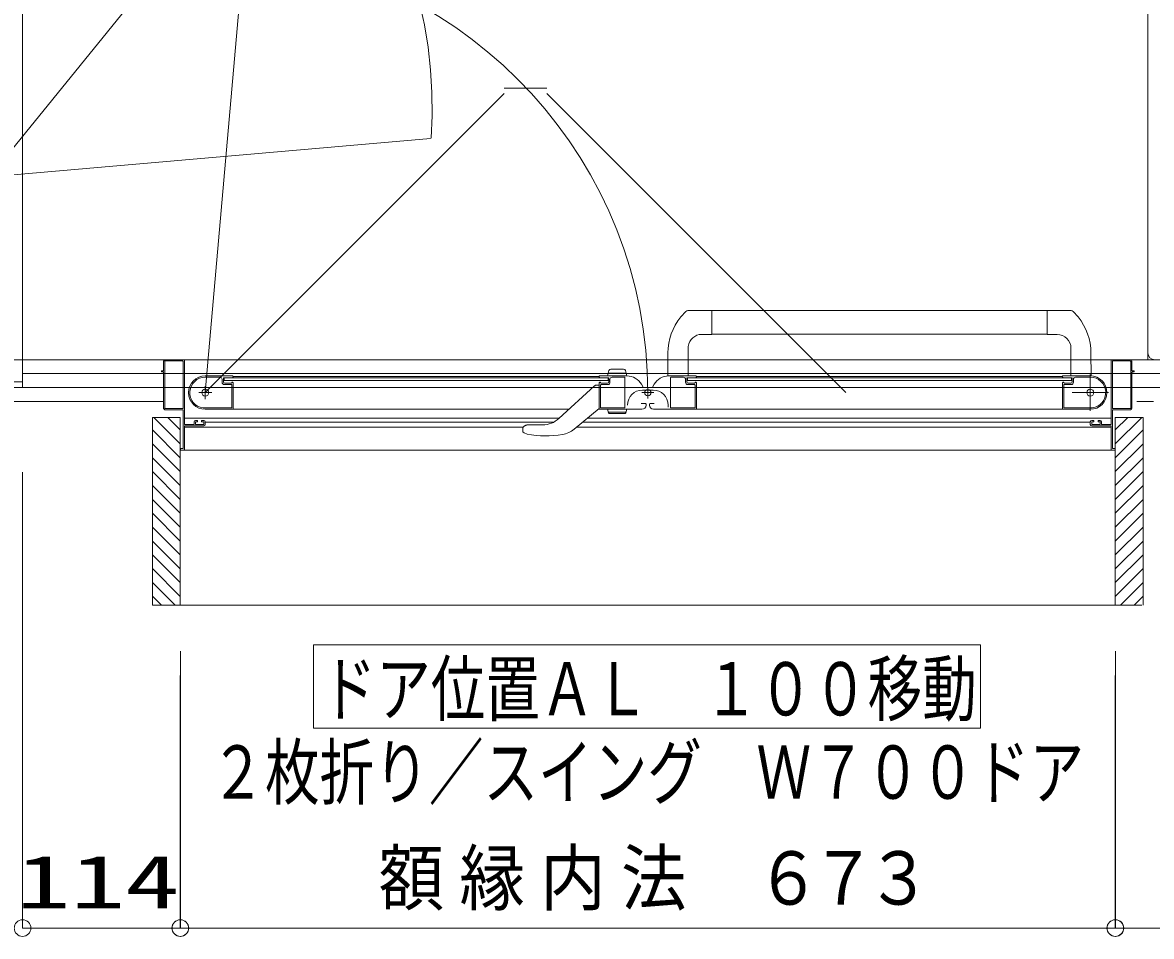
# Model space of a CAD drawing. Units: millimetres on the paper. Extents: x -305 to 305, y -152 to 152.
# Drawn here: x -37.43 to 3.19, y 4.33 to 37.2 of the extents above; entities that cross this region are included whole.
import ezdxf
from ezdxf.enums import TextEntityAlignment as Align

# ---------------------------------------------------------------- set-up
doc = ezdxf.new("R2010")
doc.units = ezdxf.units.MM
doc.linetypes.add('LONG_CHAIN', pattern=[21, 18, -1, 1, -1])
doc.linetypes.add('LONG_DOUBLE_CHAIN', pattern=[21.8, 18, -1, 0.6, -0.6, 0.6, -1])
doc.layers.add('0-0_0', color=7, linetype='Continuous', lineweight=9)
doc.layers.add('0-1_VIEW0001', color=7, linetype='Continuous', lineweight=9)
doc.styles.add('ＭＳ ゴシック', font='')
doc.styles.get('ＭＳ ゴシック').set_extended_font_data('MS Gothic')

# ---------------------------------------------------------------- blocks, each defined once
blk = doc.blocks.new('_ORIGIN')
at = {"layer": '0-0_0'}
blk.add_line((0, 0), (-1, 0), dxfattribs=at)
blk.add_circle((0, 0), 0.5, dxfattribs=at)

msp = doc.modelspace()

# ---------------------------------------------------------------- linework, layer by layer
at = {"layer": '0-1_VIEW0001'}
for p, q in [((-37.434, 24.073), (-37.434, 86.073)), ((3.066, 85.073), (3.066, 25.073)), ((3.066, 84.823), (3.066, 25.322)), ((-37.434, 50.798), (-37.434, 30.198)), ((-0.56, 26.838), (-13.495, 26.838)), ((-12.633, 25.983), (-12.633, 26.838)), ((-0.56, 25.983), (-0.56, 26.838)), ((-0.56, 26.838), (0.301, 26.838)), ((-13.746, 26.613), (-13.563, 26.811)), ((0.554, 26.612), (0.37, 26.811)), ((-12.633, 25.983), (-12.988, 25.983)), ((-0.56, 25.988), (-12.633, 25.988)), ((-0.56, 25.983), (-0.205, 25.983)), ((-14.209, 25.316), (-14.212, 24.498)), ((-13.484, 25.552), (-13.483, 24.498)), ((0.295, 25.483), (0.295, 24.488)), ((1.016, 25.316), (1.019, 24.498)), ((-32.359, 25.023), (-32.359, 24.688)), ((-32.314, 25.013), (-32.314, 23.333)), ((-14.21, 25.073), (-32.309, 25.073)), ((-31.674, 25.028), (-32.299, 25.028)), ((-31.659, 23.333), (-31.659, 25.013)), ((-31.609, 22.753), (-31.609, 25.048)), ((0.291, 25.073), (-13.484, 25.073)), ((2.443, 25.073), (1.017, 25.073)), ((1.741, 22.753), (1.741, 25.048)), ((1.791, 23.333), (1.791, 25.013)), ((1.806, 25.028), (2.431, 25.028)), ((2.446, 25.013), (2.446, 23.333)), ((2.491, 25.023), (2.491, 24.688)), ((-37.434, 24.573), (42.566, 24.573)), ((-37.434, 24.073), (-37.434, 24.473)), ((-32.434, 24.663), (-32.434, 24.643)), ((-32.374, 24.673), (-32.424, 24.673)), ((-32.424, 24.633), (-32.374, 24.633)), ((-32.359, 24.618), (-32.359, 23.323)), ((-29.874, 24.488), (-30.859, 24.488)), ((-30.329, 24.443), (-30.859, 24.443)), ((-30.209, 24.273), (-30.209, 24.398)), ((-16.359, 24.423), (-30.184, 24.423)), ((-30.184, 24.323), (-30.184, 24.423)), ((-29.88, 24.425), (-29.866, 24.434)), ((-16.684, 24.473), (-29.859, 24.473)), ((-29.859, 24.447), (-29.859, 24.473)), ((-16.684, 24.473), (-16.684, 24.447)), ((-16.677, 24.434), (-16.663, 24.425)), ((-16.669, 24.488), (-15.683, 24.488)), ((-16.385, 24.488), (-16.333, 24.683)), ((-16.359, 24.423), (-16.359, 24.323)), ((-16.358, 24.588), (-15.711, 24.588)), ((-16.334, 24.398), (-16.334, 24.273)), ((-15.809, 24.738), (-16.26, 24.738)), ((-15.769, 24.443), (-16.219, 24.443)), ((-15.754, 23.348), (-15.754, 24.428)), ((-15.685, 24.488), (-15.737, 24.683)), ((-13.199, 24.488), (-14.185, 24.488)), ((-14.114, 23.348), (-14.114, 24.428)), ((-14.099, 24.443), (-13.649, 24.443)), ((-13.534, 24.398), (-13.534, 24.273)), ((-13.509, 24.423), (-13.509, 24.323)), ((-13.509, 24.423), (0.316, 24.423)), ((-13.191, 24.434), (-13.205, 24.425)), ((-13.184, 24.473), (-0.009, 24.473)), ((-13.184, 24.473), (-13.184, 24.447)), ((-0.009, 24.447), (-0.009, 24.473)), ((0.012, 24.425), (-0.002, 24.434)), ((0.006, 24.488), (0.991, 24.488)), ((0.316, 24.323), (0.316, 24.423)), ((0.341, 24.273), (0.341, 24.398)), ((0.461, 24.443), (0.991, 24.443)), ((2.491, 24.618), (2.491, 23.323)), ((2.506, 24.673), (2.556, 24.673)), ((2.556, 24.633), (2.506, 24.633)), ((2.566, 24.663), (2.566, 24.643)), ((-37.934, 24.273), (-37.434, 24.273)), ((-37.434, 24.073), (-37.934, 24.073)), ((-37.434, 24.073), (42.566, 24.073)), ((-32.359, 24.073), (-37.434, 24.073)), ((-30.254, 24.253), (-30.254, 24.368)), ((-16.359, 24.323), (-30.184, 24.323)), ((-29.919, 24.178), (-30.179, 24.178)), ((-29.934, 24.223), (-30.159, 24.223)), ((-29.909, 23.348), (-29.909, 24.168)), ((-29.888, 24.263), (-29.894, 24.263)), ((-29.866, 24.252), (-29.88, 24.261)), ((-29.859, 23.298), (-29.859, 24.24)), ((-16.846, 24.134), (-18.134, 22.956)), ((-16.684, 24.163), (-16.775, 24.163)), ((-16.684, 24.24), (-16.684, 23.298)), ((-16.663, 24.261), (-16.677, 24.252)), ((-16.649, 24.263), (-16.655, 24.263)), ((-16.634, 24.163), (-16.634, 23.348)), ((-16.369, 24.178), (-16.619, 24.178)), ((-16.384, 24.223), (-16.609, 24.223)), ((-16.294, 24.368), (-16.294, 24.253)), ((-15.088, 24.058), (-15.163, 24.188)), ((-14.744, 23.982), (-15.124, 23.982)), ((-14.78, 24.058), (-14.705, 24.188)), ((-13.574, 24.368), (-13.574, 24.253)), ((-13.509, 24.323), (0.316, 24.323)), ((-13.499, 24.178), (-13.249, 24.178)), ((-13.484, 24.223), (-13.259, 24.223)), ((-13.234, 24.163), (-13.234, 23.348)), ((-13.219, 24.263), (-13.213, 24.263)), ((-13.205, 24.261), (-13.191, 24.252)), ((-13.184, 23.288), (-13.184, 24.24)), ((-0.009, 23.298), (-0.009, 24.24)), ((-0.002, 24.252), (0.012, 24.261)), ((0.02, 24.263), (0.026, 24.263)), ((0.041, 23.348), (0.041, 24.168)), ((0.051, 24.178), (0.311, 24.178)), ((0.066, 24.223), (0.291, 24.223)), ((0.386, 24.253), (0.386, 24.368)), ((42.566, 24.073), (2.491, 24.073)), ((-32.309, 23.273), (-31.674, 23.273)), ((-32.299, 23.318), (-31.674, 23.318)), ((-31.659, 23.258), (-31.659, 21.888)), ((-30.933, 23.338), (-29.919, 23.338)), ((-30.859, 23.288), (-17.771, 23.288)), ((-17.579, 22.575), (-16.684, 23.313)), ((-16.714, 23.288), (-15.144, 23.288)), ((-16.624, 23.338), (-15.764, 23.338)), ((-16.385, 23.288), (-16.351, 23.164)), ((-16.358, 23.188), (-15.711, 23.188)), ((-15.019, 23.493), (-15.169, 23.493)), ((-14.994, 23.438), (-14.994, 23.468)), ((-14.874, 23.438), (-14.874, 23.468)), ((-14.849, 23.493), (-14.699, 23.493)), ((-13.153, 23.288), (-14.724, 23.288)), ((-14.204, 23.362), (-14.204, 23.442)), ((-13.244, 23.338), (-14.104, 23.338)), ((0.991, 23.288), (-13.184, 23.288)), ((1.065, 23.338), (0.051, 23.338)), ((1.791, 23.258), (1.791, 21.888)), ((2.431, 23.318), (1.806, 23.318)), ((2.441, 23.273), (1.806, 23.273)), ((-31.759, 22.048), (-32.709, 22.998)), ((-31.759, 22.548), (-32.209, 22.998)), ((-31.759, 16.248), (-31.759, 22.998)), ((-31.609, 22.967), (-18.122, 22.967)), ((-31.259, 22.838), (-31.259, 22.753)), ((-31.214, 22.753), (-31.214, 22.823)), ((-31.154, 22.888), (-31.209, 22.888)), ((-31.199, 22.838), (-31.154, 22.838)), ((-31.139, 22.853), (-31.139, 22.873)), ((-30.989, 22.873), (-30.989, 22.853)), ((-30.909, 22.888), (-30.974, 22.888)), ((-30.974, 22.838), (-30.929, 22.838)), ((-30.914, 22.823), (-30.914, 22.753)), ((-30.859, 22.738), (-30.859, 22.838)), ((-30.859, 22.827), (-18.319, 22.827)), ((-17.274, 22.827), (0.991, 22.827)), ((-17.104, 22.967), (1.741, 22.967)), ((-15.752, 23.138), (-16.318, 23.138)), ((0.991, 22.738), (0.991, 22.838)), ((1.041, 22.888), (1.106, 22.888)), ((1.046, 22.823), (1.046, 22.753)), ((1.106, 22.838), (1.061, 22.838)), ((1.121, 22.873), (1.121, 22.853)), ((1.271, 22.853), (1.271, 22.873)), ((1.286, 22.888), (1.341, 22.888)), ((1.331, 22.838), (1.286, 22.838)), ((1.346, 22.753), (1.346, 22.823)), ((1.391, 22.838), (1.391, 22.753)), ((1.891, 22.548), (2.341, 22.998)), ((1.891, 22.048), (2.841, 22.998)), ((1.891, 22.998), (2.891, 22.998)), ((1.891, 16.248), (1.891, 22.998)), ((2.891, 16.248), (2.891, 22.998)), ((-31.759, 21.548), (-32.759, 22.548)), ((-31.609, 21.838), (-31.609, 22.673)), ((-31.609, 22.65), (-19.434, 22.65)), ((-31.274, 22.738), (-31.594, 22.738)), ((-31.594, 22.688), (-30.909, 22.688)), ((-30.929, 22.738), (-31.199, 22.738)), ((-19.434, 22.591), (-19.434, 22.509)), ((-19.421, 22.467), (-19.421, 22.467)), ((-19.421, 22.467), (-19.386, 22.439)), ((-19.399, 22.668), (-19.401, 22.666)), ((-19.271, 22.395), (-19.386, 22.439)), ((-18.718, 22.729), (-19.237, 22.729)), ((-17.489, 22.65), (1.741, 22.65)), ((1.726, 22.688), (1.041, 22.688)), ((1.061, 22.738), (1.331, 22.738)), ((1.406, 22.738), (1.726, 22.738)), ((1.741, 21.838), (1.741, 22.673)), ((1.891, 21.548), (2.891, 22.548)), ((-31.759, 21.048), (-32.759, 22.048)), ((1.891, 21.048), (2.891, 22.048)), ((-31.759, 20.548), (-32.759, 21.548)), ((-31.674, 21.873), (-31.744, 21.873)), ((-31.744, 21.823), (-31.624, 21.823)), ((-31.609, 21.823), (1.741, 21.823)), ((1.876, 21.823), (1.756, 21.823)), ((1.806, 21.873), (1.876, 21.873)), ((1.891, 20.548), (2.891, 21.548)), ((-37.434, 21.033), (-37.434, 4.625)), ((-31.759, 20.048), (-32.759, 21.048)), ((1.891, 20.048), (2.891, 21.048)), ((-31.759, 19.548), (-32.759, 20.548)), ((1.891, 19.548), (2.891, 20.548)), ((-31.759, 19.048), (-32.759, 20.048)), ((1.891, 19.048), (2.891, 20.048)), ((-31.759, 18.548), (-32.759, 19.548)), ((1.891, 18.548), (2.891, 19.548)), ((-31.759, 18.048), (-32.759, 19.048)), ((1.891, 18.048), (2.891, 19.048)), ((-31.759, 17.548), (-32.759, 18.548)), ((1.891, 17.548), (2.891, 18.548)), ((-31.759, 17.053), (-32.759, 18.053)), ((1.891, 17.053), (2.891, 18.053)), ((-31.759, 16.558), (-32.759, 17.558)), ((1.891, 16.558), (2.891, 17.558)), ((-31.944, 16.248), (-32.759, 17.063)), ((2.076, 16.248), (2.891, 17.063)), ((-32.439, 16.248), (-32.759, 16.568)), ((2.571, 16.248), (2.891, 16.568)), ((2.84, 16.248), (-32.759, 16.248)), ((-26.96, 11.817), (-26.96, 14.817)), ((-26.96, 14.817), (-2.96, 14.817)), ((-2.96, 11.817), (-2.96, 14.817)), ((-31.754, 14.584), (-31.754, 4.625)), ((1.896, 14.584), (1.896, 4.625)), ((-31.759, 13.708), (-31.759, 4.625)), ((1.891, 13.708), (1.891, 4.625)), ((-26.96, 11.817), (-2.96, 11.817)), ((-32.354, 4.625), (-36.834, 4.625)), ((1.291, 4.625), (-31.159, 4.625)), ((41.966, 4.625), (2.496, 4.625))]:
    msp.add_line(p, q, dxfattribs=at)
at = {"layer": '0-1_VIEW0001', "linetype": 'LONG_DOUBLE_CHAIN'}
for p, q in [((-38.619, 31.648), (-27.859, 44.908)), ((-29.471, 39.752), (-30.859, 23.888)), ((-30.859, 23.888), (-20.099, 34.648)), ((-18.573, 34.848), (-20.099, 34.848)), ((-7.812, 23.888), (-18.573, 34.648)), ((-22.755, 33.036), (-38.619, 31.648)), ((-32.359, 23.573), (-38.934, 23.573)), ((44.066, 23.573), (2.491, 23.573))]:
    msp.add_line(p, q, dxfattribs=at)
at = {"layer": '0-1_VIEW0001', "linetype": 'LONG_CHAIN'}
for p, q in [((0.991, 24.538), (0.991, 23.238)), ((-30.859, 23.658), (-30.859, 24.118)), ((-14.934, 23.676), (-14.934, 24.067)), ((-31.089, 23.888), (-30.629, 23.888)), ((-14.721, 23.888), (-15.146, 23.888)), ((0.341, 23.888), (1.641, 23.888))]:
    msp.add_line(p, q, dxfattribs=at)
at = {"layer": '0-1_VIEW0001', "color": 5}
msp.add_line((-31.759, 22.998), (-31.759, 16.248), dxfattribs=at)
at = {"layer": '0-1_VIEW0001'}
for points in [[(-38.434, 25.073), (43.566, 25.073), (43.566, 85.073)], [(-16.385, 23.288), (-15.685, 23.288), (-15.718, 23.164)], [(-32.759, 16.248), (-32.759, 22.998), (-31.759, 22.998)], [(-19.434, 22.509), (-19.434, 22.507), (-19.434, 22.505), (-19.433, 22.503), (-19.433, 22.5), (-19.433, 22.498), (-19.432, 22.496), (-19.432, 22.494), (-19.432, 22.491), (-19.431, 22.489), (-19.431, 22.487), (-19.43, 22.485), (-19.429, 22.483), (-19.429, 22.48), (-19.428, 22.478), (-19.427, 22.476), (-19.426, 22.474), (-19.425, 22.472), (-19.424, 22.47), (-19.422, 22.468), (-19.421, 22.467)], [(-19.398, 22.668), (-19.397, 22.669), (-19.396, 22.67), (-19.395, 22.67), (-19.394, 22.671), (-19.393, 22.672), (-19.392, 22.673), (-19.39, 22.675), (-19.389, 22.676), (-19.387, 22.677), (-19.386, 22.678), (-19.385, 22.679), (-19.383, 22.68), (-19.382, 22.681), (-19.38, 22.682), (-19.379, 22.683), (-19.377, 22.684), (-19.376, 22.685), (-19.374, 22.686), (-19.373, 22.687), (-19.37, 22.689), (-19.366, 22.691), (-19.363, 22.693), (-19.36, 22.695), (-19.357, 22.697), (-19.353, 22.699), (-19.349, 22.701), (-19.346, 22.703), (-19.342, 22.705), (-19.338, 22.707), (-19.334, 22.708), (-19.331, 22.71), (-19.327, 22.712), (-19.323, 22.713), (-19.319, 22.714), (-19.315, 22.716), (-19.311, 22.717), (-19.307, 22.719), (-19.303, 22.72), (-19.298, 22.721)], [(-19.298, 22.721), (-19.294, 22.722), (-19.29, 22.723), (-19.286, 22.724), (-19.282, 22.725), (-19.277, 22.726), (-19.273, 22.726), (-19.269, 22.727), (-19.264, 22.727), (-19.26, 22.728), (-19.255, 22.728), (-19.253, 22.729), (-19.251, 22.729), (-19.249, 22.729), (-19.247, 22.729), (-19.245, 22.729), (-19.243, 22.729), (-19.241, 22.729), (-19.238, 22.729), (-19.236, 22.729), (-19.234, 22.729)]]:
    msp.add_lwpolyline(points, dxfattribs=at)
for centre, radius in [((-30.859, 23.888), 0.125), ((-14.934, 23.888), 0.113), ((0.991, 23.888), 0.125)]:
    msp.add_circle(centre, radius, dxfattribs=at)
at = {"layer": '0-1_VIEW0001', "linetype": 'LONG_DOUBLE_CHAIN'}
for centre, start, end in [((-38.619, 34.148), 356.0027, 90), ((-30.859, 23.888), 0, 85)]:
    msp.add_arc(centre, 15.925, start, end, dxfattribs=at)
at = {"layer": '0-1_VIEW0001'}
for centre, radius, start, end in [((-13.494, 26.738), 0.1, 90, 133.4724), ((0.301, 26.738), 0.1, 46.5276, 90), ((-12.139, 25.308), 2.07, 140.9419, 179.8), ((-1.054, 25.308), 2.07, 0.2, 39.0242), ((-12.988, 25.483), 0.5, 90, 172.0444), ((-0.205, 25.483), 0.5, 0, 90), ((3.316, 25.322), 0.25, 180, 270), ((-32.309, 25.023), 0.05, 90, 180), ((-32.299, 25.013), 0.015, 90, 180), ((-31.674, 25.013), 0.015, 0, 90), ((-31.634, 25.048), 0.025, 0, 90), ((1.766, 25.048), 0.025, 90, 180), ((1.806, 25.013), 0.015, 90, 180), ((2.431, 25.013), 0.015, 0, 90), ((2.441, 25.023), 0.05, 0, 90), ((-32.424, 24.663), 0.01, 90, 180), ((-32.424, 24.643), 0.01, 180, 270), ((-32.374, 24.688), 0.015, 270, 0), ((-32.374, 24.618), 0.015, 0, 90), ((-30.859, 23.888), 0.6, 90, 270), ((-30.859, 23.888), 0.555, 90, 262.2329), ((-30.329, 24.368), 0.075, 0, 90), ((-30.184, 24.398), 0.025, 90, 180), ((-29.888, 24.438), 0.015, 270, 300.9638), ((-29.874, 24.473), 0.015, 0, 90), ((-29.874, 24.447), 0.015, 300.9638, 0), ((-16.669, 24.473), 0.015, 90, 180), ((-16.669, 24.447), 0.015, 180, 239.0362), ((-16.655, 24.438), 0.015, 239.0362, 270), ((-16.359, 24.398), 0.025, 0, 90), ((-16.26, 24.663), 0.075, 90, 165), ((-16.219, 24.368), 0.075, 90, 180), ((-15.809, 24.663), 0.075, 15, 90), ((-15.769, 24.428), 0.015, 0, 90), ((-15.683, 23.888), 0.6, 30, 90), ((-14.185, 23.888), 0.6, 90, 150), ((-14.099, 24.428), 0.015, 90, 180), ((-13.649, 24.368), 0.075, 0, 90), ((-13.509, 24.398), 0.025, 90, 180), ((-13.213, 24.438), 0.015, 270, 300.9638), ((-13.199, 24.473), 0.015, 0, 90), ((-13.199, 24.447), 0.015, 300.9638, 0), ((0.006, 24.473), 0.015, 90, 180), ((0.006, 24.447), 0.015, 180, 239.0362), ((0.02, 24.438), 0.015, 239.0362, 270), ((0.316, 24.398), 0.025, 0, 90), ((0.461, 24.368), 0.075, 90, 180), ((0.991, 23.888), 0.6, 270, 90), ((0.991, 23.888), 0.555, 277.7671, 90), ((2.506, 24.688), 0.015, 180, 270), ((2.506, 24.618), 0.015, 90, 180), ((2.556, 24.663), 0.01, 0, 90), ((2.556, 24.643), 0.01, 270, 0), ((-30.179, 24.253), 0.075, 180, 270), ((-30.159, 24.273), 0.05, 180, 270), ((-29.934, 24.248), 0.025, 270, 0), ((-29.919, 24.168), 0.01, 0, 90), ((-29.894, 24.248), 0.015, 90, 180), ((-29.888, 24.248), 0.015, 59.0362, 90), ((-29.874, 24.24), 0.015, 0, 59.0362), ((-16.775, 24.063), 0.1, 90, 132.4362), ((-16.669, 24.24), 0.015, 120.9638, 180), ((-16.655, 24.248), 0.015, 90, 120.9638), ((-16.649, 24.248), 0.015, 0, 90), ((-16.609, 24.248), 0.025, 180, 270), ((-16.619, 24.163), 0.015, 90, 180), ((-16.384, 24.273), 0.05, 270, 0), ((-16.369, 24.253), 0.075, 270, 0), ((-15.124, 23.442), 0.54, 90, 180), ((-14.744, 23.442), 0.54, 0, 90), ((-13.499, 24.253), 0.075, 180, 270), ((-13.484, 24.273), 0.05, 180, 270), ((-13.259, 24.248), 0.025, 270, 0), ((-13.249, 24.163), 0.015, 0, 90), ((-13.219, 24.248), 0.015, 90, 180), ((-13.213, 24.248), 0.015, 59.0362, 90), ((-13.199, 24.24), 0.015, 0, 59.0362), ((0.006, 24.24), 0.015, 120.9638, 180), ((0.02, 24.248), 0.015, 90, 120.9638), ((0.026, 24.248), 0.015, 0, 90), ((0.066, 24.248), 0.025, 180, 270), ((0.051, 24.168), 0.01, 90, 180), ((0.291, 24.273), 0.05, 270, 0), ((0.311, 24.253), 0.075, 270, 0), ((-32.309, 23.323), 0.05, 180, 270), ((-32.299, 23.333), 0.015, 180, 270), ((-31.674, 23.333), 0.015, 270, 0), ((-31.674, 23.258), 0.015, 0, 90), ((-30.933, 23.348), 0.01, 262.2329, 270), ((-30.759, 23.303), 0.015, 270, 272.6935), ((-29.919, 23.348), 0.01, 270, 0), ((-29.869, 23.298), 0.01, 270, 0), ((-16.674, 23.298), 0.01, 180, 270), ((-16.624, 23.348), 0.01, 180, 270), ((-16.318, 23.173), 0.035, 195, 270), ((-15.764, 23.348), 0.01, 270, 0), ((-15.752, 23.173), 0.035, 270, 345), ((-15.144, 23.438), 0.15, 270, 0), ((-15.019, 23.468), 0.025, 0, 90), ((-14.849, 23.468), 0.025, 90, 180), ((-14.724, 23.438), 0.15, 180, 270), ((-14.104, 23.348), 0.01, 180, 270), ((-13.244, 23.348), 0.01, 270, 0), ((-13.194, 23.298), 0.01, 270, 0), ((0.001, 23.298), 0.01, 180, 270), ((0.051, 23.348), 0.01, 180, 270), ((1.065, 23.348), 0.01, 270, 277.7671), ((1.806, 23.333), 0.015, 180, 270), ((1.806, 23.258), 0.015, 90, 180), ((2.431, 23.333), 0.015, 270, 0), ((2.441, 23.323), 0.05, 270, 0), ((-31.594, 22.753), 0.015, 180, 270), ((-31.274, 22.753), 0.015, 270, 0), ((-31.209, 22.838), 0.05, 90, 180), ((-31.199, 22.823), 0.015, 90, 180), ((-31.199, 22.753), 0.015, 180, 270), ((-31.154, 22.873), 0.015, 0, 90), ((-31.154, 22.853), 0.015, 270, 0), ((-30.974, 22.873), 0.015, 90, 180), ((-30.974, 22.853), 0.015, 180, 270), ((-30.929, 22.823), 0.015, 0, 90), ((-30.929, 22.753), 0.015, 270, 0), ((-30.909, 22.838), 0.05, 0, 90), ((-18.718, 23.594), 0.865, 270, 312.4362), ((1.041, 22.838), 0.05, 90, 180), ((1.061, 22.823), 0.015, 90, 180), ((1.061, 22.753), 0.015, 180, 270), ((1.106, 22.873), 0.015, 0, 90), ((1.106, 22.853), 0.015, 270, 0), ((1.286, 22.873), 0.015, 90, 180), ((1.286, 22.853), 0.015, 180, 270), ((1.331, 22.823), 0.015, 0, 90), ((1.331, 22.753), 0.015, 270, 0), ((1.341, 22.838), 0.05, 0, 90), ((1.406, 22.753), 0.015, 180, 270), ((1.726, 22.753), 0.015, 270, 0), ((-31.594, 22.673), 0.015, 90, 180), ((-30.909, 22.738), 0.05, 270, 0), ((-19.334, 22.591), 0.1, 131.8103, 180), ((-18.599, 26.003), 3.67, 259.4547, 279.2884), ((-18.152, 23.269), 0.9, 279.2884, 309.5), ((1.041, 22.738), 0.05, 180, 270), ((1.726, 22.673), 0.015, 0, 90), ((-31.744, 21.858), 0.015, 90, 180), ((-31.744, 21.838), 0.015, 180, 270), ((-31.674, 21.888), 0.015, 270, 0), ((-31.624, 21.838), 0.015, 270, 0), ((1.756, 21.838), 0.015, 180, 270), ((1.806, 21.888), 0.015, 180, 270), ((1.876, 21.858), 0.015, 0, 90), ((1.876, 21.838), 0.015, 270, 0)]:
    msp.add_arc(centre, radius, start, end, dxfattribs=at)

# ---------------------------------------------------------------- block references
at = {"layer": '0-1_VIEW0001', "xscale": 0.6, "yscale": 0.6, "rotation": 180}
for p in [(-37.434, 4.625), (-31.759, 4.625), (1.896, 4.625)]:
    msp.add_blockref('_ORIGIN', p, dxfattribs=at)
at = {"layer": '0-1_VIEW0001', "xscale": 0.6, "yscale": 0.6}
for p in [(-31.754, 4.625), (1.891, 4.625)]:
    msp.add_blockref('_ORIGIN', p, dxfattribs=at)

# ---------------------------------------------------------------- texts
at = {"layer": '0-1_VIEW0001', "style": 'ＭＳ ゴシック'}
for s, width, p in [('ドア位置ＡＬ\u3000１００移動', 0.75, (-26.674, 11.698)), ('２枚折り／スイング\u3000Ｗ７００ドア', 0.75, (-30.674, 8.7)), ('額', 0.9, (-24.622, 4.891)), ('縁', 0.9, (-21.714, 4.891)), ('内', 0.9, (-18.806, 4.891)), ('法', 0.9, (-15.898, 4.891)), ('６', 0.9, (-11.058, 4.891)), ('７', 0.9, (-9.07, 4.891)), ('３', 0.9, (-7.082, 4.891)), ('114', 1.5, (-37.664, 4.755))]:
    msp.add_text(s, height=1.921, dxfattribs=dict(at, width=width)).set_placement(p, align=Align.BOTTOM_LEFT)

doc.saveas('drawing.dxf')
